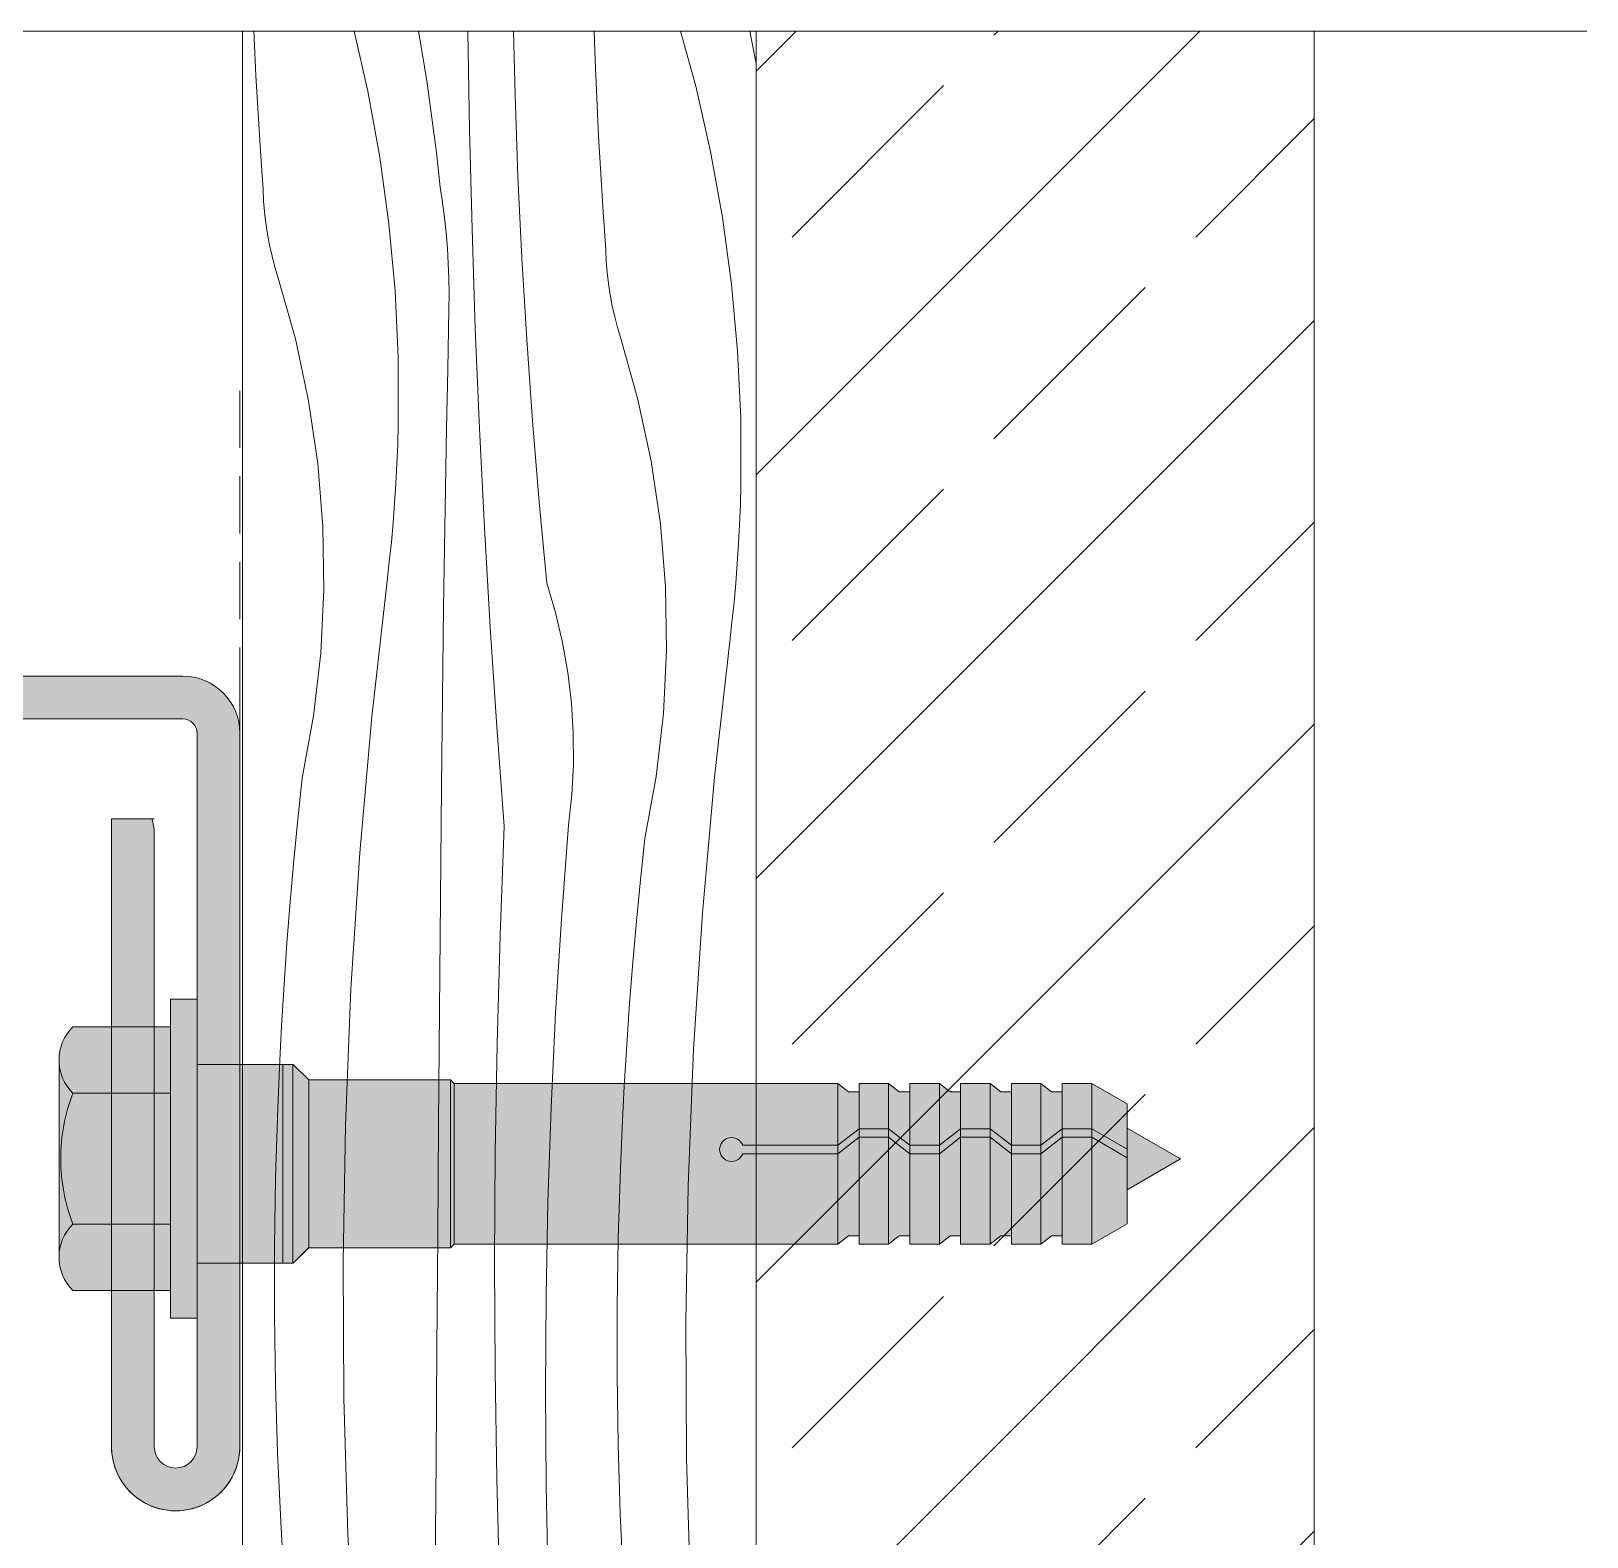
# Model space of a CAD drawing. Header units: millimetres. Extents: x -7826 to 55813, y 465 to 25965.
# Drawn here: x 49580 to 50125, y 16430 to 16957 of the extents above; entities that cross this region are included whole.
import ezdxf

# ---------------------------------------------------------------- set-up
doc = ezdxf.new("R2010")
doc.units = ezdxf.units.MM
doc.linetypes.add('Hidden Line', pattern=[30.00000000000001, 20, -10.00000000000001])
for name, color, linetype, lineweight in [('2D - Ogolne2', 251, 'Continuous', 15), ('2D Drafting - General102', 254, 'Continuous', 13), ('2D Drafting - General121', 255, 'Continuous', 0), ('2D Drafting - General2', 251, 'Continuous', 15), ('2D Drafting - General81', 251, 'Continuous', 20), ('ELE-warstwy2', 251, 'Continuous', 15)]:
    doc.layers.add(name, color=color, linetype=linetype, lineweight=lineweight)

# ---------------------------------------------------------------- blocks, each defined once
blk = doc.blocks.new('*X12')
at = {"layer": '2D Drafting - General81', "linetype": 'Continuous'}
for p, q in [((-48660.61945698418, 69189.61311314006), (-48660.71378890271, 69191.89900380002)), ((-48625.5463261735, 69191.89900380002), (-48620.75795013581, 69170.84361415112)), ((-48603.01959823049, 69191.89900380002), (-48601.95365729259, 69185.82741625412)), ((-48585.14704341016, 69157.38565931286), (-48585.7243268027, 69191.89900380002)), ((-48569.19695241659, 69169.48838144657), (-48569.73052758648, 69191.89900380002)), ((-48541.10090032485, 69181.75048350621), (-48541.44781534708, 69191.89900380002)), ((-48511.2017236145, 69191.89900380002), (-48505.90579458582, 69172.60642711088)), ((-48486.97731615035, 69191.89900380002), (-48486.32633876598, 69188.79059033979)), ((-48659.97613376146, 69176.30877442285), (-48660.61945698418, 69189.61311314006)), ((-48601.95365729259, 69185.82741625412), (-48600.02950038991, 69173.7090885744)), ((-48486.32633876598, 69188.79059033979), (-48484.74784675527, 69180.58807690594)), ((-48540.55169573693, 69168.4419273189), (-48541.10090032485, 69181.75048350621)), ((-48659.23872408875, 69163.00931877813), (-48659.97613376146, 69176.30877442285)), ((-48600.02950038991, 69173.7090885744), (-48598.30342104664, 69161.56096544201)), ((-48620.75795013581, 69170.84361415112), (-48616.56292319382, 69147.70117279701)), ((-48568.17837476804, 69140.9265482301), (-48569.19695241659, 69169.48838144657)), ((-48539.9083725142, 69155.13758860169), (-48540.55169573693, 69168.4419273189)), ((-48505.90579458582, 69172.60642711088), (-48500.69018888855, 69149.67242832997)), ((-48658.4072648579, 69149.715411564), (-48659.23872408875, 69163.00931877813)), ((-48598.30342104664, 69161.56096544201), (-48596.77587925432, 69149.38628427114)), ((-48584.27579030793, 69122.48473413331), (-48585.14704341016, 69157.38565931286)), ((-48539.1709628415, 69141.83813295698), (-48539.9083725142, 69155.13758860169)), ((-48657.48179766595, 69136.4277178609), (-48658.4072648579, 69149.715411564)), ((-48616.56292319382, 69147.70117279701), (-48613.39670343639, 69124.39568212809)), ((-48596.77587925432, 69149.38628427114), (-48595.4472820952, 69137.18828955367)), ((-48500.69018888855, 69149.67242832997), (-48496.49516194656, 69126.52998697586)), ((-48566.82163135793, 69112.37878011366), (-48568.17837476804, 69140.9265482301)), ((-48538.33950361064, 69128.54422574284), (-48539.1709628415, 69141.83813295698)), ((-48657.304736663, 69132.48279402267), (-48657.48179766595, 69136.4277178609)), ((-48594.62320675774, 69131.87140884498), (-48595.44728209519, 69137.18828955365)), ((-48656.98932259915, 69128.54651549384), (-48657.304736663, 69132.48279402267)), ((-48593.92396668698, 69126.53667511632), (-48594.62320675774, 69131.87140884498)), ((-48656.53594416123, 69124.62373297627), (-48656.98932259915, 69128.54651549384)), ((-48655.94516005045, 69120.71928054055), (-48656.53594416123, 69124.62373297627)), ((-48613.39670343639, 69124.39568212809), (-48611.26550131595, 69100.9728552194)), ((-48593.34994600595, 69121.18701896945), (-48593.92396668698, 69126.53667511632)), ((-48537.4140364187, 69115.25653203974), (-48538.33950361064, 69128.54422574284)), ((-48496.49516194656, 69126.52998697586), (-48493.32894218913, 69103.22449630692)), ((-48655.21769829395, 69116.8379696691), (-48655.94516005045, 69120.71928054055)), ((-48592.90146004924, 69115.82537920361), (-48593.34994600595, 69121.18701896945)), ((-48583.1172095816, 69087.5921654251), (-48584.27579030793, 69122.48473413331)), ((-48654.35445534762, 69112.98458332667), (-48655.21769829395, 69116.8379696691)), ((-48592.5787551897, 69110.45470120119), (-48592.90146004924, 69115.82537920361)), ((-48537.23697541575, 69111.3116082015), (-48537.4140364187, 69115.25653203974)), ((-48653.35649499141, 69109.16387006662), (-48654.35445534762, 69112.98458332667)), ((-48652.22504701842, 69105.3805381789), (-48653.35649499141, 69109.16387006662)), ((-48592.38200870319, 69105.07793530967), (-48592.5787551897, 69110.45470120119)), ((-48565.12691246202, 69083.84908076412), (-48566.82163135793, 69112.37878011366)), ((-48536.9215613519, 69107.37532967268), (-48537.23697541575, 69111.3116082015)), ((-48646.18887494523, 69084.0383685025), (-48652.22504701842, 69105.3805381789)), ((-48592.31132867114, 69099.6980352209), (-48592.38200870319, 69105.07793530967)), ((-48536.46818291397, 69103.4525471551), (-48536.9215613519, 69107.37532967268)), ((-48535.8773988032, 69099.5480947194), (-48536.46818291397, 69103.4525471551)), ((-48493.32894218913, 69103.22449630692), (-48491.1977400687, 69079.80166939824)), ((-48611.26550131595, 69100.9728552194), (-48610.17349712651, 69077.47863529784)), ((-48592.36675392115, 69094.31795634846), (-48592.31132867114, 69099.6980352209)), ((-48535.14993704669, 69095.66678384793), (-48535.8773988032, 69099.5480947194)), ((-48592.81004194573, 69073.42789254278), (-48592.36675392115, 69094.31795634846)), ((-48534.28669410037, 69091.81339750552), (-48535.14993704669, 69095.66678384793)), ((-48533.28873374416, 69087.99268424546), (-48534.28669410037, 69091.81339750552)), ((-48581.67137977353, 69052.71031862016), (-48583.1172095816, 69087.5921654251)), ((-48532.15728577117, 69084.20935235775), (-48533.28873374416, 69087.99268424546)), ((-48641.55252910875, 69062.34901910981), (-48646.18887494523, 69084.0383685025)), ((-48563.0944557553, 69055.34145131435), (-48565.12691246202, 69083.84908076412)), ((-48526.12111369797, 69062.86718268135), (-48532.15728577117, 69084.20935235775)), ((-48610.17349712651, 69077.47863529784), (-48610.12283280405, 69053.95910562569)), ((-48491.1977400687, 69079.80166939824), (-48490.10573587925, 69056.30744947668)), ((-48593.21973709146, 69052.53714291607), (-48592.81004194573, 69073.42789254278)), ((-48638.33561381096, 69040.40420113929), (-48641.55252910875, 69062.34901910981)), ((-48521.4847678615, 69041.17783328866), (-48526.12111369797, 69062.86718268135)), ((-48610.30463509216, 69047.09024760665), (-48610.12283280404, 69053.95910562568)), ((-48560.72454627859, 69026.85988980197), (-48563.0944557553, 69055.34145131435)), ((-48490.10573587925, 69056.30744947668), (-48490.05507155679, 69032.78791980453)), ((-48593.59583829894, 69031.64576148833), (-48593.21973709146, 69052.53714291607)), ((-48579.93839889918, 69017.84155842358), (-48581.67137977353, 69052.71031862016)), ((-48610.5752959127, 69040.22431684108), (-48610.30463509216, 69047.09024760665)), ((-48636.5517314407, 69018.2967059514), (-48638.33561381096, 69040.40420113929)), ((-48610.93476995279, 69033.36246279338), (-48610.5752959127, 69040.22431684108)), ((-48518.2678525637, 69019.23301531812), (-48521.4847678615, 69041.17783328866)), ((-48611.38299703085, 69026.50583424547), (-48610.93476995279, 69033.36246279338)), ((-48490.2368738449, 69025.91906178552), (-48490.05507155678, 69032.78791980453)), ((-48611.91990210665, 69019.65557910445), (-48611.38299703085, 69026.50583424547)), ((-48593.93834459563, 69010.75380228113), (-48593.59583829894, 69031.64576148833)), ((-48558.01751639861, 68998.40839060879), (-48560.72454627859, 69026.85988980197)), ((-48490.50753466544, 69019.05313101993), (-48490.2368738449, 69025.91906178552)), ((-48636.2084249574, 68996.12001277022), (-48636.5517314407, 69018.2967059514)), ((-48612.54539529383, 69012.8128442104), (-48611.91990210665, 69019.65557910445)), ((-48577.91838444056, 68982.98824865329), (-48579.93839889918, 69017.84155842358)), ((-48516.48397019344, 68997.12552013024), (-48518.2678525637, 69019.23301531812)), ((-48490.86700870554, 69012.19127697223), (-48490.50753466544, 69019.05313101993)), ((-48613.25937187506, 69005.97877514438), (-48612.54539529383, 69012.8128442104)), ((-48594.24725509586, 68989.86131931761), (-48593.93834459563, 69010.75380228113)), ((-48491.31523578359, 69005.33464842432), (-48490.86700870554, 69012.19127697223)), ((-48614.06171231945, 68999.15451603671), (-48613.25937187506, 69005.97877514438)), ((-48491.85214085939, 68998.4843932833), (-48491.31523578359, 69005.33464842432)), ((-48619.39261302784, 68951.63454521359), (-48614.06171231945, 68999.15451603671)), ((-48637.30714599654, 68973.96789341628), (-48636.2084249574, 68996.12001277022)), ((-48554.9795762244, 68988.12221950685), (-48558.01751639861, 68998.40839060879)), ((-48516.14066371015, 68974.94882694905), (-48516.48397019344, 68997.12552013024)), ((-48492.47763404658, 68991.64165838926), (-48491.85214085939, 68998.4843932833)), ((-48594.52256900087, 68968.96836662223), (-48594.24725509586, 68989.86131931761)), ((-48552.53074529975, 68977.68011131248), (-48554.9795762244, 68988.12221950685)), ((-48493.1916106278, 68984.80758932325), (-48492.47763404658, 68991.64165838926)), ((-48575.61147333818, 68948.15275207978), (-48577.91838444056, 68982.98824865329)), ((-48493.9939510722, 68977.98333021556), (-48493.1916106278, 68984.80758932325)), ((-48550.67892919707, 68967.11577633282), (-48552.53074529975, 68977.68011131248)), ((-48499.32485178058, 68930.46335939244), (-48493.9939510722, 68977.98333021556)), ((-48639.84324873146, 68951.93401580222), (-48637.30714599654, 68973.96789341628)), ((-48517.23938474929, 68952.79670759513), (-48516.14066371015, 68974.94882694905)), ((-48594.76428559871, 68948.07499822063), (-48594.52256900087, 68968.96836662223)), ((-48549.43010614304, 68956.46331946034), (-48550.67892919707, 68967.11577633282)), ((-48548.78830771899, 68945.7571300718), (-48549.43010614304, 68956.46331946034)), ((-48643.8060095178, 68930.11154786793), (-48639.84324873146, 68951.93401580222)), ((-48623.60173129219, 68904.0021040329), (-48619.39261302784, 68951.63454521359)), ((-48519.77548748421, 68930.76282998106), (-48517.23938474929, 68952.79670759513)), ((-48594.97240426435, 68927.1812681396), (-48594.76428559871, 68948.07499822063)), ((-48573.01782198183, 68913.33743026596), (-48575.61147333818, 68948.15275207978)), ((-48548.75560584583, 68935.03177100891), (-48548.78830771899, 68945.7571300718)), ((-48549.33210609515, 68924.32186699893), (-48548.75560584583, 68935.03177100891)), ((-48645.33319177691, 68915.6829643168), (-48643.8060095178, 68930.11154786793)), ((-48523.73824827054, 68908.94036204676), (-48519.77548748421, 68930.76282998106)), ((-48503.53397004493, 68882.83091821175), (-48499.32485178058, 68930.46335939244)), ((-48595.32568986097, 68887.83754568594), (-48594.97240426435, 68927.1812681396)), ((-48550.51594734848, 68913.6619928755), (-48549.33210609515, 68924.32186699893)), ((-48646.72999563235, 68901.24117606418), (-48645.33319177691, 68915.6829643168)), ((-48574.45993696556, 68875.20770860718), (-48573.01782198183, 68913.33743026596)), ((-48552.97933965328, 68880.70774990198), (-48550.51594734848, 68913.6619928755)), ((-48525.26543052966, 68894.51177849564), (-48523.73824827054, 68908.94036204676)), ((-48647.99630713967, 68886.78736120061), (-48646.72999563235, 68901.24117606418)), ((-48626.68672736799, 68856.28367018804), (-48623.60173129219, 68904.0021040329)), ((-48526.66223438509, 68880.06999024304), (-48525.26543052966, 68894.51177849564)), ((-48649.13202299937, 68872.3226987977), (-48647.99630713967, 68886.78736120061)), ((-48595.66502892852, 68848.49370047197), (-48595.32568986097, 68887.83754568594)), ((-48554.99373377497, 68847.72301634347), (-48552.97933965328, 68880.70774990198)), ((-48527.92854589241, 68865.61617537944), (-48526.66223438509, 68880.06999024304)), ((-48506.61896612073, 68835.11248436691), (-48503.53397004493, 68882.83091821175)), ((-48575.49895520745, 68837.0648742802), (-48574.45993696556, 68875.20770860718)), ((-48650.1370505653, 68857.84836881197), (-48649.13202299937, 68872.3226987977)), ((-48529.06426175212, 68851.15151297655), (-48527.92854589241, 68865.61617537944)), ((-48651.01130785223, 68843.36555198855), (-48650.1370505653, 68857.84836881197)), ((-48628.64588638239, 68808.50576917357), (-48626.68672736799, 68856.28367018804)), ((-48595.99042142439, 68809.14973744145), (-48595.66502892852, 68848.49370047197)), ((-48556.55875612885, 68814.71390946921), (-48554.99373377497, 68847.72301634347)), ((-48530.06928931805, 68836.67718299081), (-48529.06426175212, 68851.15151297655)), ((-48651.7547235425, 68828.87542976493), (-48651.01130785223, 68843.36555198855)), ((-48576.13476062868, 68798.91318859176), (-48575.49895520745, 68837.0648742802)), ((-48530.94354660498, 68822.1943661674), (-48530.06928931805, 68836.67718299081)), ((-48508.57812513514, 68787.33458335242), (-48506.61896612073, 68835.11248436691)), ((-48652.36723699191, 68814.3791841745), (-48651.7547235425, 68828.87542976493)), ((-48531.68696229524, 68807.70424394378), (-48530.94354660498, 68822.1943661674)), ((-48653.0963077928, 68790.24190806694), (-48652.3672369919, 68814.37918417448)), ((-48557.67411646966, 68781.68655106872), (-48556.55875612885, 68814.71390946921)), ((-48629.47811928747, 68760.69495954031), (-48628.64588638239, 68808.50576917357)), ((-48596.30186730775, 68769.80566153815), (-48595.99042142439, 68809.14973744145)), ((-48532.29947574465, 68793.20799835333), (-48531.68696229524, 68807.70424394378)), ((-48576.36728219724, 68760.75691383748), (-48576.13476062868, 68798.91318859176)), ((-48533.02854654554, 68769.07072224579), (-48532.29947574464, 68793.20799835333)), ((-48653.46247034673, 68766.09639984884), (-48653.0963077928, 68790.24190806694)), ((-48509.41035804021, 68739.52377371916), (-48508.57812513514, 68787.33458335242)), ((-48558.33960794534, 68748.64706631638), (-48557.67411646966, 68781.68655106872)), ((-48653.46564191316, 68741.948115602), (-48653.46247034673, 68766.09639984884)), ((-48596.59936653938, 68730.46147770587), (-48596.30186730775, 68769.80566153815)), ((-48533.39470909948, 68744.92521402771), (-48533.02854654554, 68769.07072224579)), ((-48629.18296346557, 68712.8778181323), (-48629.47811928747, 68760.69495954031)), ((-48576.1964939359, 68722.6003128257), (-48576.36728219724, 68760.75691383748)), ((-48558.55510713544, 68715.6015826355), (-48558.33960794534, 68748.64706631638)), ((-48533.39788066591, 68720.77692978086), (-48533.39470909948, 68744.92521402771)), ((-48653.10582177542, 68717.80251203543), (-48653.46564191316, 68741.948115602)), ((-48509.11520221831, 68691.70663231115), (-48509.41035804021, 68739.52377371916)), ((-48596.88291908197, 68691.11719088836), (-48596.59936653938, 68730.46147770587)), ((-48575.62241492506, 68684.44764840114), (-48576.1964939359, 68722.6003128257)), ((-48652.38309124088, 68693.66504525245), (-48653.10582177542, 68717.80251203543)), ((-48558.32057407402, 68682.55622856194), (-48558.55510713544, 68715.6015826355)), ((-48533.03806052816, 68696.6313262143), (-48533.39788066591, 68720.77692978086)), ((-48627.76058298651, 68665.08092531313), (-48629.18296346557, 68712.8778181323)), ((-48532.31532999362, 68672.4938594313), (-48533.03806052816, 68696.6313262143)), ((-48651.29761362261, 68669.5411695177), (-48652.38309124088, 68693.66504525245)), ((-48597.15252489983, 68651.77280602943), (-48596.88291908197, 68691.11719088836)), ((-48507.69282173925, 68643.909739492), (-48509.11520221831, 68691.70663231115)), ((-48574.64510930067, 68646.3031829688), (-48575.62241492506, 68684.44764840114)), ((-48557.636052257, 68649.51713260749), (-48558.32057407402, 68682.55622856194)), ((-48531.22985237535, 68648.36998369655), (-48532.31532999362, 68672.4938594313)), ((-48649.84963420243, 68645.43633602474), (-48651.29761362261, 68669.5411695177)), ((-48625.21176851632, 68617.33085019079), (-48627.76058298651, 68665.08092531313))]:
    blk.add_line(p, q, dxfattribs=at)
blk = doc.blocks.new('Wype_nienie_20')
at = {"layer": '2D Drafting - General2', "linetype": 'Continuous'}
for p, q in [((-48484.74784675527, 69191.89900380002), (-48664.74784675526, 69191.89900380002)), ((-48664.74784675526, 69191.89900380002), (-48664.74784675526, 68279.98461876143)), ((-48484.74784675527, 68279.98461876143), (-48484.74784675527, 69191.89900380002))]:
    blk.add_line(p, q, dxfattribs=at)
at = {"layer": '2D Drafting - General81', "linetype": 'Continuous'}
blk.add_blockref('*X12', (0, 0), dxfattribs=at)

msp = doc.modelspace()

# ---------------------------------------------------------------- hatches: boundary and pattern name
at = {"layer": '2D Drafting - General102', "linetype": 'Continuous'}
h = msp.add_hatch(color=256, dxfattribs=at)
edge = h.paths.add_edge_path()
edge.add_line((49532.9391928781, 16731.14816916689), (49532.9391928781, 16716.14816916689))
edge.add_line((49532.9391928781, 16716.14816916689), (49632.93919496427, 16716.14816916689))
edge.add_arc((49632.93919496427, 16711.14818138585), 4.999987781033269, 0, 90, ccw=False)
edge.add_line((49637.9391827453, 16711.14818138585), (49637.9391827453, 16461.14816588863))
edge.add_arc((49630.4391827453, 16461.14816588863), 7.5, -180, 0, ccw=False)
edge.add_line((49622.9391827453, 16461.14816588863), (49622.9391827453, 16676.14816588863))
edge.add_arc((49607.93918274531, 16676.14816588863), 14.99999999999272, 0, 19.47125202737917)
edge.add_line((49622.08131562948, 16681.14817363723), (49607.9391827453, 16681.14817363723))
edge.add_line((49607.9391827453, 16681.14817363723), (49607.9391827453, 16461.14816588863))
edge.add_arc((49630.4391827453, 16461.14816546123), 22.5, 179.9999989116424, 360.0000010883576)
edge.add_line((49652.9391827453, 16461.14816588863), (49652.9391827453, 16711.14818138585))
edge.add_arc((49632.93919496427, 16711.14818138585), 19.99998778103327, 0, 90)
edge.add_line((49632.93919496427, 16731.14816916689), (49532.9391928781, 16731.14816916689))
at = {"layer": '2D Drafting - General121', "linetype": 'Continuous'}
for points in [[(49637.9391827453, 16562.06427183099), (49637.9391827453, 16506.14512156535), (49628.61932436769, 16506.14512156535), (49628.61932436769, 16562.06427183099), (49628.61932436769, 16617.98342209667), (49637.9391827453, 16617.98342209667)], [(49667.93917473459, 16525.38699815297), (49637.9391827453, 16525.38699815297), (49637.9391827453, 16562.06427183099), (49637.9391827453, 16595.05889536364), (49667.93917473459, 16595.05889536364), (49667.93917473459, 16558.1885985044)], [(49637.9391827453, 16525.38699815297), (49637.9391827453, 16562.06427183099), (49637.9391827453, 16595.05889536364), (49667.93917473459, 16595.05889536364), (49667.93917473459, 16559.13833630806), (49667.93917473459, 16525.38699815297)], [(49667.93917473459, 16525.48408325815), (49667.93917473459, 16558.1885985044), (49667.93917473459, 16595.05889536364), (49671.4526401668, 16595.05889610803), (49671.4526401668, 16525.48408325815)], [(49671.4526401668, 16525.48408325815), (49671.4526401668, 16595.05889610803), (49671.62816950849, 16595.05889610803), (49677.04171695362, 16589.64534866293), (49677.04171695362, 16530.89763070327), (49671.62816950849, 16525.48408325815)], [(49677.04171695362, 16530.80054559809), (49677.04171695362, 16589.64534866293), (49726.78403386622, 16589.64534866293), (49726.78403386622, 16530.80054559809)], [(49726.78403386622, 16530.80054559809), (49726.78403386622, 16589.64534866293), (49728.02950536804, 16588.3998771611), (49728.02950536804, 16532.04601709991)], [(49869.88964331862, 16585.4412109762), (49869.88964331862, 16572.49014895629), (49862.44836553036, 16566.74366438255), (49862.44836553036, 16588.3998771611), (49866.19131058754, 16585.4412109762)], [(49880.2449749657, 16588.39987716109), (49880.2449749657, 16572.4901489563), (49869.88964331862, 16572.4901489563), (49869.88964331862, 16588.39987716109)], [(49887.68625275396, 16585.4412109762), (49887.68625275396, 16566.74366438255), (49880.2449749657, 16572.4901489563), (49880.2449749657, 16588.39987716109), (49883.98792002287, 16585.4412109762)], [(49898.04158440102, 16588.39987716109), (49898.04158440102, 16566.74366438255), (49887.68625275396, 16566.74366438255), (49887.68625275396, 16588.39987716109)], [(49898.04158440102, 16566.74366438255), (49898.04158440102, 16588.3998771611), (49901.78452945819, 16585.4412109762), (49905.4828621893, 16585.4412109762), (49905.4828621893, 16572.4901489563)], [(49915.83819383636, 16588.39987716109), (49915.83819383636, 16572.4901489563), (49905.4828621893, 16572.4901489563), (49905.4828621893, 16588.39987716109)], [(49923.27947162462, 16585.4412109762), (49923.27947162462, 16566.74366438255), (49915.83819383636, 16572.49014895629), (49915.83819383636, 16588.39987716109), (49919.58113889353, 16585.4412109762)], [(49933.6348032717, 16588.39987716109), (49933.6348032717, 16566.74366438255), (49923.27947162462, 16566.74366438255), (49923.27947162462, 16588.39987716109)], [(49941.07608105995, 16585.4412109762), (49941.07608105995, 16572.49014895629), (49933.6348032717, 16566.74366438255), (49933.6348032717, 16588.3998771611), (49937.37774832887, 16585.4412109762)], [(49941.07608105995, 16572.4901489563), (49941.07608105995, 16588.39987716109), (49951.43141270703, 16588.39987716109), (49951.43141270703, 16572.4901489563)], [(49963.81174168571, 16565.34236268779), (49951.43141270703, 16572.4901489563), (49951.43141270703, 16588.39987716109), (49963.81174168571, 16581.25209089259)], [(49862.44836553036, 16566.74366438255), (49869.88964331862, 16572.4901489563), (49869.88964331862, 16569.53148277141), (49862.44836553036, 16563.78499819767)], [(49869.88964331862, 16572.4901489563), (49880.2449749657, 16572.4901489563), (49880.2449749657, 16569.53148277141), (49869.88964331862, 16569.53148277141)], [(49887.68625275396, 16563.78499819767), (49880.2449749657, 16569.53148277141), (49880.2449749657, 16572.4901489563), (49887.68625275396, 16566.74366438255)], [(49905.4828621893, 16569.53148277141), (49898.04158440102, 16563.78499819767), (49898.04158440102, 16566.74366438255), (49905.4828621893, 16572.4901489563)], [(49915.83819383636, 16569.53148277141), (49905.4828621893, 16569.53148277141), (49905.4828621893, 16572.4901489563), (49915.83819383636, 16572.4901489563)], [(49923.27947162462, 16563.78499819767), (49915.83819383636, 16569.53148277141), (49915.83819383636, 16572.49014895629), (49923.27947162462, 16566.74366438255)], [(49933.6348032717, 16566.74366438255), (49941.07608105995, 16572.49014895629), (49941.07608105995, 16569.53148277141), (49933.6348032717, 16563.78499819767)], [(49941.07608105995, 16572.4901489563), (49951.43141270703, 16572.4901489563), (49951.43141270703, 16569.53148277141), (49941.07608105995, 16569.53148277141)], [(49963.81174168571, 16562.38369650291), (49951.43141270703, 16569.53148277141), (49951.43141270703, 16572.4901489563), (49963.81174168571, 16565.34236268779)], [(49982.53956629906, 16561.96718672581), (49963.81174168571, 16551.15467214398), (49963.81174168571, 16572.77970130767)], [(49869.88964331862, 16535.0046832848), (49866.19131058754, 16535.0046832848), (49862.44836553036, 16532.04601709991), (49862.44836553036, 16563.78499819767), (49869.88964331862, 16569.53148277141)], [(49869.88964331862, 16532.04601709991), (49869.88964331862, 16569.53148277141), (49880.2449749657, 16569.53148277141), (49880.2449749657, 16532.04601709991)], [(49887.68625275396, 16535.0046832848), (49883.98792002287, 16535.0046832848), (49880.2449749657, 16532.04601709991), (49880.2449749657, 16569.53148277141), (49887.68625275396, 16563.78499819767)], [(49905.4828621893, 16535.0046832848), (49901.78452945819, 16535.0046832848), (49898.04158440102, 16532.04601709991), (49898.04158440102, 16563.78499819767), (49905.4828621893, 16569.53148277141)], [(49915.83819383636, 16532.04601709991), (49905.4828621893, 16532.04601709991), (49905.4828621893, 16569.53148277141), (49915.83819383636, 16569.53148277141)], [(49923.27947162462, 16535.0046832848), (49919.58113889353, 16535.0046832848), (49915.83819383636, 16532.04601709991), (49915.83819383636, 16569.53148277141), (49923.27947162462, 16563.78499819767)], [(49941.07608105995, 16535.0046832848), (49937.37774832887, 16535.0046832848), (49933.6348032717, 16532.04601709991), (49933.6348032717, 16563.78499819767), (49941.07608105995, 16569.53148277141)], [(49941.07608105995, 16532.04601709991), (49941.07608105995, 16569.53148277141), (49951.43141270703, 16569.53148277141), (49951.43141270703, 16532.04601709991)], [(49963.81174168571, 16539.19380336841), (49951.43141270703, 16532.04601709991), (49951.43141270703, 16569.53148277141), (49963.81174168571, 16562.38369650291)], [(49887.68625275396, 16566.74366438255), (49898.04158440102, 16566.74366438255), (49898.04158440102, 16563.78499819767), (49887.68625275396, 16563.78499819767)], [(49887.68625275396, 16532.04601709991), (49887.68625275396, 16563.78499819767), (49898.04158440102, 16563.78499819767), (49898.04158440102, 16532.04601709991)], [(49923.27947162462, 16566.74366438255), (49933.6348032717, 16566.74366438255), (49933.6348032717, 16563.78499819767), (49923.27947162462, 16563.78499819767)], [(49933.6348032717, 16532.04601709991), (49923.27947162462, 16532.04601709991), (49923.27947162462, 16563.78499819767), (49933.6348032717, 16563.78499819767)]]:
    msp.add_hatch(color=256, dxfattribs=at).paths.add_polyline_path(points)
h = msp.add_hatch(color=256, dxfattribs=at)
edge = h.paths.add_edge_path()
edge.add_line((49628.61932436769, 16584.97559034264), (49594.44651031645, 16584.97559034264))
edge.add_arc((49605.88598926258, 16596.62541331465), 16.32727943774128, 134.4780486831346, 225.5219513168654, ccw=False)
edge.add_line((49594.44651031645, 16608.27523628666), (49628.61932436769, 16608.27523628666))
edge.add_line((49628.61932436769, 16608.27523628666), (49628.61932436769, 16584.97559034264))
h = msp.add_hatch(color=256, dxfattribs=at)
edge = h.paths.add_edge_path()
edge.add_arc((49653.75469999215, 16562.06427183099), 63.57979143210105, 180, 201.1220213823848)
edge.add_arc((49605.88598926258, 16527.50313034738), 16.32727943773099, 134.4780486831342, 180)
edge.add_line((49589.55870982484, 16527.50313034738), (49589.55870982484, 16596.62541331464))
edge.add_arc((49605.88598926258, 16596.62541331464), 16.32727943773352, 180, 225.5219513168657)
edge.add_arc((49653.75469999223, 16562.06427183101), 63.57979143217361, 158.8779786176266, 180.0000000000131)
h = msp.add_hatch(color=256, dxfattribs=at)
edge = h.paths.add_edge_path()
edge.add_line((49628.61932436769, 16539.15295331938), (49594.44651031645, 16539.15295331938))
edge.add_arc((49653.75469999213, 16562.06427183099), 63.57979143208014, 180, 201.1220213823918, ccw=False)
edge.add_arc((49653.75469999221, 16562.06427183101), 63.57979143215198, 158.8779786176195, 180.0000000000131, ccw=False)
edge.add_line((49594.44651031645, 16584.97559034264), (49628.61932436769, 16584.97559034264))
edge.add_line((49628.61932436769, 16584.97559034264), (49628.61932436769, 16562.06427183099))
edge.add_line((49628.61932436769, 16562.06427183099), (49628.61932436769, 16539.15295331938))
h = msp.add_hatch(color=256, dxfattribs=at)
edge = h.paths.add_edge_path()
edge.add_line((49728.02950536804, 16532.04601709991), (49728.02950536804, 16588.39987716109))
edge.add_line((49728.02950536804, 16588.39987716109), (49862.44836553036, 16588.39987716109))
edge.add_line((49862.44836553036, 16588.39987716109), (49862.44836553036, 16566.74366438255))
edge.add_line((49862.44836553036, 16566.74366438255), (49829.13974879088, 16566.74366438255))
edge.add_arc((49825.2251403563, 16565.26433129011), 4.184804128563717, 20.70161155940426, 339.2983884405957)
edge.add_line((49829.13974879088, 16563.78499819767), (49862.44836553036, 16563.78499819767))
edge.add_line((49862.44836553036, 16563.78499819767), (49862.44836553036, 16532.04601709991))
edge.add_line((49862.44836553036, 16532.04601709991), (49728.02950536804, 16532.04601709991))
h = msp.add_hatch(color=256, dxfattribs=at)
edge = h.paths.add_edge_path()
edge.add_line((49862.44836553036, 16563.78499819767), (49829.13974879088, 16563.78499819767))
edge.add_arc((49825.2251403563, 16565.26433129011), 4.184804128563717, 20.701611559404284, 339.2983884405957, ccw=False)
edge.add_line((49829.13974879088, 16566.74366438255), (49862.44836553036, 16566.74366438255))
edge.add_line((49862.44836553036, 16566.74366438255), (49862.44836553036, 16563.78499819767))
h = msp.add_hatch(color=256, dxfattribs=at)
edge = h.paths.add_edge_path()
edge.add_line((49628.61932436769, 16515.85330737536), (49594.44651031645, 16515.85330737536))
edge.add_arc((49605.88598926258, 16527.50313034737), 16.32727943774128, 134.4780486831346, 225.5219513168654, ccw=False)
edge.add_line((49594.44651031645, 16539.15295331938), (49628.61932436769, 16539.15295331938))
edge.add_line((49628.61932436769, 16539.15295331938), (49628.61932436769, 16515.85330737536))
at = {"layer": '2D Drafting - General81', "linetype": 'Continuous'}
h = msp.add_hatch(dxfattribs=at)
h.set_pattern_fill('SOLID___DASHED', color=256, style=0, pattern_type=2)
h.set_pattern_definition([(44.99999999999999, (98318.55812516046, -52234.74375773739), (-70.71067811865473, 70.71067811865478), []), (44.99999999999999, (98283.20278610114, -52199.38841867806), (-70.71067811865473, 70.71067811865478), [75, -25])])
h.paths.add_polyline_path([(49833.8102784052, 16045.24086102405), (50029.35599936851, 16045.24086102405), (50029.35599936851, 16957.15526231205), (49833.8102784052, 16957.15526231205)])

# ---------------------------------------------------------------- linework, layer by layer
at = {"layer": '2D - Ogolne2', "linetype": 'Continuous'}
for p, q in [((49671.62816950849, 16595.05889610803), (49667.93917473459, 16595.05889610803)), ((49667.93917473459, 16595.05889610803), (49667.93917473459, 16558.1885985044)), ((49677.04171695362, 16589.64534866293), (49671.62816950849, 16595.05889610803)), ((49726.78403386622, 16589.64534866293), (49677.04171695362, 16589.64534866293)), ((49677.04171695362, 16589.64534866293), (49677.04171695362, 16530.80054559809)), ((49728.02950536804, 16588.39987716109), (49726.78403386622, 16589.64534866293)), ((49726.78403386622, 16589.64534866293), (49726.78403386622, 16530.80054559809)), ((49862.44836553036, 16588.39987716109), (49728.02950536804, 16588.39987716109)), ((49728.02950536804, 16532.04601709991), (49728.02950536804, 16588.39987716109)), ((49866.19131058754, 16585.4412109762), (49862.44836553036, 16588.39987716109)), ((49862.44836553036, 16588.39987716109), (49862.44836553036, 16532.04601709991)), ((49869.88964331862, 16585.4412109762), (49866.19131058754, 16585.4412109762)), ((49869.88964331862, 16588.39987716109), (49869.88964331862, 16585.4412109762)), ((49880.2449749657, 16588.39987716109), (49869.88964331862, 16588.39987716109)), ((49869.88964331862, 16588.39987716109), (49869.88964331862, 16532.04601709991)), ((49883.98792002287, 16585.4412109762), (49880.2449749657, 16588.39987716109)), ((49880.2449749657, 16588.39987716109), (49880.2449749657, 16532.04601709991)), ((49887.68625275396, 16585.4412109762), (49883.98792002287, 16585.4412109762)), ((49887.68625275396, 16588.39987716109), (49887.68625275396, 16585.4412109762)), ((49898.04158440102, 16588.39987716109), (49887.68625275396, 16588.39987716109)), ((49887.68625275396, 16588.39987716109), (49887.68625275396, 16532.04601709991)), ((49901.78452945819, 16585.4412109762), (49898.04158440102, 16588.39987716109)), ((49898.04158440102, 16588.39987716109), (49898.04158440102, 16532.04601709991)), ((49905.4828621893, 16585.4412109762), (49901.78452945819, 16585.4412109762)), ((49905.4828621893, 16588.39987716109), (49905.4828621893, 16585.4412109762)), ((49915.83819383636, 16588.39987716109), (49905.4828621893, 16588.39987716109)), ((49905.4828621893, 16588.39987716109), (49905.4828621893, 16532.04601709991)), ((49919.58113889353, 16585.4412109762), (49915.83819383636, 16588.39987716109)), ((49915.83819383636, 16588.39987716109), (49915.83819383636, 16532.04601709991)), ((49923.27947162462, 16585.4412109762), (49919.58113889353, 16585.4412109762)), ((49923.27947162462, 16588.39987716109), (49923.27947162462, 16585.4412109762)), ((49933.6348032717, 16588.39987716109), (49923.27947162462, 16588.39987716109)), ((49923.27947162462, 16588.39987716109), (49923.27947162462, 16532.04601709991)), ((49937.37774832886, 16585.4412109762), (49933.6348032717, 16588.39987716109)), ((49933.6348032717, 16588.39987716109), (49933.6348032717, 16532.04601709991)), ((49941.07608105995, 16585.4412109762), (49937.37774832886, 16585.4412109762)), ((49941.07608105995, 16588.39987716109), (49941.07608105995, 16532.04601709991)), ((49951.43141270703, 16588.39987716109), (49941.07608105995, 16588.39987716109)), ((49963.81174168571, 16581.25209089259), (49951.43141270703, 16588.39987716109)), ((49951.43141270703, 16588.39987716109), (49951.43141270703, 16532.04601709991)), ((49963.81174168571, 16581.25209089259), (49963.81174168571, 16539.19380336841)), ((49869.88964331862, 16572.4901489563), (49862.44836553036, 16566.74366438255)), ((49880.2449749657, 16572.4901489563), (49869.88964331862, 16572.4901489563)), ((49887.68625275396, 16566.74366438255), (49880.2449749657, 16572.4901489563)), ((49905.4828621893, 16572.4901489563), (49898.04158440102, 16566.74366438255)), ((49915.83819383636, 16572.4901489563), (49905.4828621893, 16572.4901489563)), ((49923.27947162462, 16566.74366438255), (49915.83819383636, 16572.4901489563)), ((49941.07608105995, 16572.4901489563), (49933.6348032717, 16566.74366438255)), ((49951.43141270703, 16572.4901489563), (49941.07608105995, 16572.4901489563)), ((49963.81174168571, 16565.34236268779), (49951.43141270703, 16572.4901489563)), ((49963.81174168571, 16572.77970130767), (49982.53956629906, 16561.96718672581)), ((49869.88964331862, 16569.53148277141), (49862.44836553036, 16563.78499819767)), ((49880.2449749657, 16569.53148277141), (49869.88964331862, 16569.53148277141)), ((49887.68625275396, 16563.78499819767), (49880.2449749657, 16569.53148277141)), ((49905.4828621893, 16569.53148277141), (49898.04158440102, 16563.78499819767)), ((49915.83819383636, 16569.53148277141), (49905.4828621893, 16569.53148277141)), ((49923.27947162462, 16563.78499819767), (49915.83819383636, 16569.53148277141)), ((49941.07608105995, 16569.53148277141), (49933.6348032717, 16563.78499819767)), ((49951.43141270703, 16569.53148277141), (49941.07608105995, 16569.53148277141)), ((49963.81174168571, 16562.38369650291), (49951.43141270703, 16569.53148277141)), ((49862.44836553036, 16566.74366438255), (49829.13974879088, 16566.74366438255)), ((49862.44836553036, 16563.78499819767), (49829.13974879088, 16563.78499819767)), ((49898.04158440102, 16566.74366438255), (49887.68625275396, 16566.74366438255)), ((49898.04158440102, 16563.78499819767), (49887.68625275396, 16563.78499819767)), ((49933.6348032717, 16566.74366438255), (49923.27947162462, 16566.74366438255)), ((49933.6348032717, 16563.78499819767), (49923.27947162462, 16563.78499819767)), ((49963.81174168571, 16551.15467214398), (49982.53956629906, 16561.96718672581)), ((49667.93917473459, 16525.38699815297), (49667.93917473459, 16559.13833630806)), ((49866.19131058754, 16535.0046832848), (49862.44836553036, 16532.04601709991)), ((49869.88964331862, 16535.0046832848), (49866.19131058754, 16535.0046832848)), ((49869.88964331862, 16532.04601709991), (49869.88964331862, 16535.0046832848)), ((49883.98792002287, 16535.0046832848), (49880.2449749657, 16532.04601709991)), ((49887.68625275396, 16535.0046832848), (49883.98792002287, 16535.0046832848)), ((49887.68625275396, 16532.04601709991), (49887.68625275396, 16535.0046832848)), ((49901.78452945819, 16535.0046832848), (49898.04158440102, 16532.04601709991)), ((49905.4828621893, 16535.0046832848), (49901.78452945819, 16535.0046832848)), ((49905.4828621893, 16532.04601709991), (49905.4828621893, 16535.0046832848)), ((49919.58113889353, 16535.0046832848), (49915.83819383636, 16532.04601709991)), ((49923.27947162462, 16535.0046832848), (49919.58113889353, 16535.0046832848)), ((49923.27947162462, 16532.04601709991), (49923.27947162462, 16535.0046832848)), ((49937.37774832886, 16535.0046832848), (49933.6348032717, 16532.04601709991)), ((49941.07608105995, 16535.0046832848), (49937.37774832886, 16535.0046832848)), ((49963.81174168571, 16539.19380336841), (49951.43141270703, 16532.04601709991)), ((49677.04171695362, 16530.80054559809), (49671.62816950849, 16525.38699815297)), ((49726.78403386622, 16530.80054559809), (49677.04171695362, 16530.80054559809)), ((49728.02950536804, 16532.04601709991), (49726.78403386622, 16530.80054559809)), ((49862.44836553036, 16532.04601709991), (49728.02950536804, 16532.04601709991)), ((49880.2449749657, 16532.04601709991), (49869.88964331862, 16532.04601709991)), ((49898.04158440102, 16532.04601709991), (49887.68625275396, 16532.04601709991)), ((49915.83819383636, 16532.04601709991), (49905.4828621893, 16532.04601709991)), ((49933.6348032717, 16532.04601709991), (49923.27947162462, 16532.04601709991)), ((49951.43141270703, 16532.04601709991), (49941.07608105995, 16532.04601709991)), ((49671.62816950849, 16525.38699815297), (49667.93917473459, 16525.38699815297))]:
    msp.add_line(p, q, dxfattribs=at)
msp.add_arc((49825.22514035629, 16565.26433129012), 4.184804128572733, 20.70161155921624, 339.2983884407838, dxfattribs=at)
at = {"layer": '2D Drafting - General2', "linetype": 'Continuous'}
for p, q in [((49106.68534430987, 16957.1552753329), (50124.93095947099, 16957.1552753329)), ((50029.35600631037, 16045.24086425261), (50029.35600631037, 16957.15526231205)), ((49637.9391827453, 16461.14816588863), (49637.9391827453, 16711.14818138585)), ((49652.9391827453, 16711.14818138585), (49652.9391827453, 16461.14816588863)), ((49607.9391827453, 16681.14817363723), (49622.9391827453, 16681.14817363723)), ((49628.61932436769, 16617.98342209667), (49637.9391827453, 16617.98342209667)), ((49628.61932436769, 16562.06427183099), (49628.61932436769, 16617.98342209667)), ((49637.9391827453, 16617.98342209667), (49637.9391827453, 16562.06427183099)), ((49594.44651031645, 16608.27523628666), (49628.61932436769, 16608.27523628666)), ((49589.55870982484, 16527.50313034738), (49589.55870982484, 16596.62541331464)), ((49637.93918357289, 16595.05889536364), (49667.93917473459, 16595.05889536364)), ((49594.44651031645, 16584.97559034264), (49628.61932436769, 16584.97559034264)), ((49628.61932436769, 16562.06427183099), (49628.61932436769, 16506.14512156535)), ((49637.9391827453, 16506.14512156535), (49637.9391827453, 16562.06427183099)), ((49594.44651031645, 16539.15295331938), (49628.61932436769, 16539.15295331938)), ((49637.93917719694, 16525.38699815297), (49667.93917473459, 16525.38699815297)), ((49594.44651031645, 16515.85330737536), (49628.61932436769, 16515.85330737536)), ((49628.61932436769, 16506.14512156535), (49637.9391827453, 16506.14512156535))]:
    msp.add_line(p, q, dxfattribs=at)
at = {"layer": '2D Drafting - General2', "linetype": 'Hidden Line'}
for p, q in [((49652.9391827453, 16831.14817125305), (49652.9391827453, 16731.14816916689)), ((49652.9391827453, 16731.14816916689), (49652.9391827453, 16711.14818138585))]:
    msp.add_line(p, q, dxfattribs=at)
at = {"layer": '2D Drafting - General2', "linetype": 'Continuous', "flags": 128}
for points in [[(49833.8102784052, 16045.24086102405), (50029.35599936851, 16045.24086102405), (50029.35599936851, 16957.15526231205), (49833.8102784052, 16957.15526231205)], [(49637.9391827453, 16562.06427183099), (49637.9391827453, 16506.14512156535), (49628.61932436769, 16506.14512156535), (49628.61932436769, 16562.06427183099), (49628.61932436769, 16617.98342209667), (49637.9391827453, 16617.98342209667)], [(49667.93917473459, 16525.38699815297), (49637.9391827453, 16525.38699815297), (49637.9391827453, 16562.06427183099), (49637.9391827453, 16595.05889536364), (49667.93917473459, 16595.05889536364), (49667.93917473459, 16558.1885985044)], [(49637.9391827453, 16525.38699815297), (49637.9391827453, 16562.06427183099), (49637.9391827453, 16595.05889536364), (49667.93917473459, 16595.05889536364), (49667.93917473459, 16559.13833630806), (49667.93917473459, 16525.38699815297)], [(49667.93917473459, 16525.48408325815), (49667.93917473459, 16558.1885985044), (49667.93917473459, 16595.05889536364), (49671.4526401668, 16595.05889610803), (49671.4526401668, 16525.48408325815)], [(49671.4526401668, 16525.48408325815), (49671.4526401668, 16595.05889610803), (49671.62816950849, 16595.05889610803), (49677.04171695362, 16589.64534866293), (49677.04171695362, 16530.89763070327), (49671.62816950849, 16525.48408325815)], [(49677.04171695362, 16530.80054559809), (49677.04171695362, 16589.64534866293), (49726.78403386622, 16589.64534866293), (49726.78403386622, 16530.80054559809)], [(49726.78403386622, 16530.80054559809), (49726.78403386622, 16589.64534866293), (49728.02950536804, 16588.3998771611), (49728.02950536804, 16532.04601709991)], [(49869.88964331862, 16585.4412109762), (49869.88964331862, 16572.49014895629), (49862.44836553036, 16566.74366438255), (49862.44836553036, 16588.3998771611), (49866.19131058754, 16585.4412109762)], [(49880.2449749657, 16588.39987716109), (49880.2449749657, 16572.4901489563), (49869.88964331862, 16572.4901489563), (49869.88964331862, 16588.39987716109)], [(49887.68625275396, 16585.4412109762), (49887.68625275396, 16566.74366438255), (49880.2449749657, 16572.4901489563), (49880.2449749657, 16588.39987716109), (49883.98792002287, 16585.4412109762)], [(49898.04158440102, 16588.39987716109), (49898.04158440102, 16566.74366438255), (49887.68625275396, 16566.74366438255), (49887.68625275396, 16588.39987716109)], [(49898.04158440102, 16566.74366438255), (49898.04158440102, 16588.3998771611), (49901.78452945819, 16585.4412109762), (49905.4828621893, 16585.4412109762), (49905.4828621893, 16572.4901489563)], [(49915.83819383636, 16588.39987716109), (49915.83819383636, 16572.4901489563), (49905.4828621893, 16572.4901489563), (49905.4828621893, 16588.39987716109)], [(49923.27947162462, 16585.4412109762), (49923.27947162462, 16566.74366438255), (49915.83819383636, 16572.49014895629), (49915.83819383636, 16588.39987716109), (49919.58113889353, 16585.4412109762)], [(49933.6348032717, 16588.39987716109), (49933.6348032717, 16566.74366438255), (49923.27947162462, 16566.74366438255), (49923.27947162462, 16588.39987716109)], [(49941.07608105995, 16585.4412109762), (49941.07608105995, 16572.49014895629), (49933.6348032717, 16566.74366438255), (49933.6348032717, 16588.3998771611), (49937.37774832887, 16585.4412109762)], [(49941.07608105995, 16572.4901489563), (49941.07608105995, 16588.39987716109), (49951.43141270703, 16588.39987716109), (49951.43141270703, 16572.4901489563)], [(49963.81174168571, 16565.34236268779), (49951.43141270703, 16572.4901489563), (49951.43141270703, 16588.39987716109), (49963.81174168571, 16581.25209089259)], [(49862.44836553036, 16566.74366438255), (49869.88964331862, 16572.4901489563), (49869.88964331862, 16569.53148277141), (49862.44836553036, 16563.78499819767)], [(49869.88964331862, 16572.4901489563), (49880.2449749657, 16572.4901489563), (49880.2449749657, 16569.53148277141), (49869.88964331862, 16569.53148277141)], [(49887.68625275396, 16563.78499819767), (49880.2449749657, 16569.53148277141), (49880.2449749657, 16572.4901489563), (49887.68625275396, 16566.74366438255)], [(49905.4828621893, 16569.53148277141), (49898.04158440102, 16563.78499819767), (49898.04158440102, 16566.74366438255), (49905.4828621893, 16572.4901489563)], [(49915.83819383636, 16569.53148277141), (49905.4828621893, 16569.53148277141), (49905.4828621893, 16572.4901489563), (49915.83819383636, 16572.4901489563)], [(49923.27947162462, 16563.78499819767), (49915.83819383636, 16569.53148277141), (49915.83819383636, 16572.49014895629), (49923.27947162462, 16566.74366438255)], [(49933.6348032717, 16566.74366438255), (49941.07608105995, 16572.49014895629), (49941.07608105995, 16569.53148277141), (49933.6348032717, 16563.78499819767)], [(49941.07608105995, 16572.4901489563), (49951.43141270703, 16572.4901489563), (49951.43141270703, 16569.53148277141), (49941.07608105995, 16569.53148277141)], [(49963.81174168571, 16562.38369650291), (49951.43141270703, 16569.53148277141), (49951.43141270703, 16572.4901489563), (49963.81174168571, 16565.34236268779)], [(49982.53956629906, 16561.96718672581), (49963.81174168571, 16551.15467214398), (49963.81174168571, 16572.77970130767)], [(49869.88964331862, 16535.0046832848), (49866.19131058754, 16535.0046832848), (49862.44836553036, 16532.04601709991), (49862.44836553036, 16563.78499819767), (49869.88964331862, 16569.53148277141)], [(49869.88964331862, 16532.04601709991), (49869.88964331862, 16569.53148277141), (49880.2449749657, 16569.53148277141), (49880.2449749657, 16532.04601709991)], [(49887.68625275396, 16535.0046832848), (49883.98792002287, 16535.0046832848), (49880.2449749657, 16532.04601709991), (49880.2449749657, 16569.53148277141), (49887.68625275396, 16563.78499819767)], [(49905.4828621893, 16535.0046832848), (49901.78452945819, 16535.0046832848), (49898.04158440102, 16532.04601709991), (49898.04158440102, 16563.78499819767), (49905.4828621893, 16569.53148277141)], [(49915.83819383636, 16532.04601709991), (49905.4828621893, 16532.04601709991), (49905.4828621893, 16569.53148277141), (49915.83819383636, 16569.53148277141)], [(49923.27947162462, 16535.0046832848), (49919.58113889353, 16535.0046832848), (49915.83819383636, 16532.04601709991), (49915.83819383636, 16569.53148277141), (49923.27947162462, 16563.78499819767)], [(49941.07608105995, 16535.0046832848), (49937.37774832887, 16535.0046832848), (49933.6348032717, 16532.04601709991), (49933.6348032717, 16563.78499819767), (49941.07608105995, 16569.53148277141)], [(49941.07608105995, 16532.04601709991), (49941.07608105995, 16569.53148277141), (49951.43141270703, 16569.53148277141), (49951.43141270703, 16532.04601709991)], [(49963.81174168571, 16539.19380336841), (49951.43141270703, 16532.04601709991), (49951.43141270703, 16569.53148277141), (49963.81174168571, 16562.38369650291)], [(49887.68625275396, 16566.74366438255), (49898.04158440102, 16566.74366438255), (49898.04158440102, 16563.78499819767), (49887.68625275396, 16563.78499819767)], [(49887.68625275396, 16532.04601709991), (49887.68625275396, 16563.78499819767), (49898.04158440102, 16563.78499819767), (49898.04158440102, 16532.04601709991)], [(49923.27947162462, 16566.74366438255), (49933.6348032717, 16566.74366438255), (49933.6348032717, 16563.78499819767), (49923.27947162462, 16563.78499819767)], [(49933.6348032717, 16532.04601709991), (49923.27947162462, 16532.04601709991), (49923.27947162462, 16563.78499819767), (49933.6348032717, 16563.78499819767)]]:
    msp.add_lwpolyline(points, close=True, dxfattribs=at)
for points in [[(49532.9391928781, 16731.14816916689), (49532.9391928781, 16716.14816916689), (49632.93919496427, 16716.14816916689, -0.414213562373095), (49637.9391827453, 16711.14818138585), (49637.9391827453, 16461.14816588863, -0.9999999999999999), (49622.9391827453, 16461.14816588863), (49622.9391827453, 16676.14816588863, 0.0851643711455453), (49622.08131562948, 16681.14817363723), (49607.9391827453, 16681.14817363723), (49607.9391827453, 16461.14816588863, 1.000000018995334), (49652.9391827453, 16461.14816588863), (49652.9391827453, 16711.14818138585, 0.414213562373095), (49632.93919496427, 16731.14816916689)], [(49628.61932436769, 16584.97559034264), (49594.44651031645, 16584.97559034264, -0.4195600657071172), (49594.44651031645, 16608.27523628666), (49628.61932436769, 16608.27523628666)], [(49590.17490856005, 16562.06427183099, 0.09242403204492548), (49594.44651031645, 16539.15295331938, 0.2012809963204646), (49589.55870982484, 16527.50313034738), (49589.55870982484, 16596.62541331464, 0.2012809963204646), (49594.44651031645, 16584.97559034264, 0.09242403204492862)], [(49628.61932436769, 16539.15295331938), (49594.44651031645, 16539.15295331938, -0.09242403204495818), (49590.17490856005, 16562.06427183099, -0.0924240320449649), (49594.44651031645, 16584.97559034264), (49628.61932436769, 16584.97559034264), (49628.61932436769, 16562.06427183099)], [(49728.02950536804, 16532.04601709991), (49728.02950536804, 16588.39987716109), (49862.44836553036, 16588.39987716109), (49862.44836553036, 16566.74366438255), (49829.13974879088, 16566.74366438255, 5.475043183008319), (49829.13974879088, 16563.78499819767), (49862.44836553036, 16563.78499819767), (49862.44836553036, 16532.04601709991)], [(49862.44836553036, 16563.78499819767), (49829.13974879088, 16563.78499819767, -5.475043183008319), (49829.13974879088, 16566.74366438255), (49862.44836553036, 16566.74366438255)], [(49628.61932436769, 16515.85330737536), (49594.44651031645, 16515.85330737536, -0.4195600657071172), (49594.44651031645, 16539.15295331938), (49628.61932436769, 16539.15295331938)]]:
    msp.add_lwpolyline(points, format="xyb", close=True, dxfattribs=at)
at = {"layer": '2D Drafting - General2', "linetype": 'Continuous'}
for centre, radius, start, end in [((49605.88598926258, 16596.62541331464), 16.32727943774327, 134.4780486831342, 225.5219513168658), ((49653.75469999215, 16562.06427183099), 63.5797914320995, 158.8779786174919, 180), ((49653.75469999215, 16562.06427183099), 63.5797914320995, 180, 201.1220213825081), ((49605.88598926258, 16527.50313034738), 16.32727943774327, 134.4780486831342, 225.5219513168658)]:
    msp.add_arc(centre, radius, start, end, dxfattribs=at)
at = {"layer": 'ELE-warstwy2', "linetype": 'Continuous'}
for radius in [22.50000000000085, 7.500000000000284]:
    msp.add_arc((49630.4391827453, 16461.14816588863), radius, 180, 0, dxfattribs=at)

# ---------------------------------------------------------------- block references
at = {"layer": '2D Drafting - General81', "linetype": 'Continuous'}
msp.add_blockref('Wype_nienie_20', (98318.55812516046, -52234.74375773739), dxfattribs=at)

doc.saveas('drawing.dxf')
